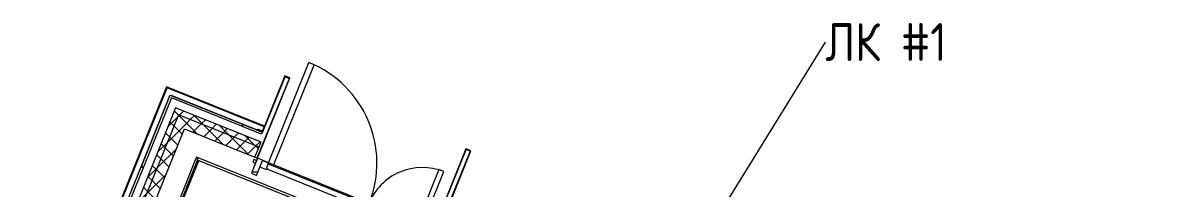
# Model space of a CAD drawing. Header units: millimetres. Extents: x -584918 to 2941280, y 3000189 to 4229862.
# Drawn here: x -461935 to -451358, y 3699047 to 3700574 of the extents above; entities that cross this region are included whole.
import ezdxf

# ---------------------------------------------------------------- set-up
doc = ezdxf.new("R2010")
doc.units = ezdxf.units.MM
for name, color, linetype, lineweight in [('Аннотация', 7, 'Continuous', 0), ('Витраж', 7, 'Continuous', 0), ('Двери', 7, 'Continuous', 0), ('Обобщенные модели', 7, 'Continuous', 0), ('Панели витража', 7, 'Continuous', 0), ('Перекрытие', 7, 'Continuous', 0), ('Стены', 7, 'Continuous', 0), ('Стены внутренние', 7, 'Continuous', 0), ('Стены наружные', 7, 'Continuous', 0), ('Стены отделка', 7, 'Continuous', 0), ('Стены перегородки', 7, 'Continuous', 0), ('Стены штриховка', 7, 'Continuous', 0)]:
    doc.layers.add(name, color=color, linetype=linetype, lineweight=lineweight)
doc.styles.add('GOST Common', font='', dxfattribs={"width": 0.9, "height": 700})
doc.styles.get('GOST Common').set_extended_font_data('GOST Common')
pattern_1 = [(45, (-437515.92, 3663725.22), (-235.7317, 235.7317), []), (45, (-437358.77, 3663725.22), (-235.7317, 235.7317), [])]
pattern_2 = [(45, (-437515.92, 3663725.22), (-70.71068, 70.71068), []), (135, (-437515.92, 3663725.22), (-70.71068, -70.71068), [])]

# ---------------------------------------------------------------- blocks, each defined once
blk = doc.blocks.new('ASVP_ОТКОС МЕТАЛЛИЧЕСКИЙ_Двери1 - Откос дверей 2-7923689-АР Этаж 01')
at = {"layer": 'Обобщенные модели'}
for p, q in [((-880, 300), (-880, -500)), ((-875, 300), (-880, 300)), ((-875, -500), (-875, 300)), ((880, 300), (875, 300)), ((875, 300), (875, -500)), ((880, -500), (880, 300)), ((-920, 55), (-975, 55)), ((-975, 55), (-975, 50)), ((-975, 50), (-925, 50)), ((-925, 50), (-925, -500)), ((-920, -495), (-920, 55)), ((975, 55), (920, 55)), ((920, 55), (920, -495)), ((925, -500), (925, 50)), ((925, 50), (975, 50)), ((975, 50), (975, 55)), ((-925, -500), (-875, -500)), ((-875, -495), (-920, -495)), ((-880, -500), (-875, -500)), ((-875, -500), (-875, -495)), ((920, -495), (875, -495)), ((875, -495), (875, -500)), ((875, -500), (880, -500)), ((875, -500), (925, -500))]:
    blk.add_line(p, q, dxfattribs=at)
blk = doc.blocks.new('ASVP_ДверьАлюминиеваяВитражная_2 полотна - Остекленная Наружная  Коричневая-7858139-АР Этаж 01')
at = {"layer": 'Двери', "lineweight": 18}
for p, q in [((-825, 32.5), (-825, -32.5)), ((-755, 32.5), (-825, 32.5)), ((-765, -32.5), (-765, 17.5)), ((-765, 17.5), (-755, 17.5)), ((-755, 17.5), (-755, 32.5)), ((755, 32.5), (825, 32.5)), ((755, 17.5), (755, 32.5)), ((765, 17.5), (755, 17.5)), ((765, -32.5), (765, 17.5)), ((825, 32.5), (825, -32.5)), ((-825, -32.5), (-765, -32.5)), ((-715, -32.5), (-765, -32.5)), ((-765, -32.5), (-765, -562.5)), ((-715, -562.5), (-715, -32.5)), ((715, -1032.5), (715, -32.5)), ((715, -32.5), (765, -32.5)), ((765, -32.5), (765, -1032.5)), ((825, -32.5), (765, -32.5)), ((-765, -562.5), (-715, -562.5)), ((765, -1032.5), (715, -1032.5))]:
    blk.add_line(p, q, dxfattribs=at)
at = {"layer": 'Двери'}
for centre, radius, start, end in [((-765, -32.5), 530, 270, 0), ((765, -32.5), 1000, 180, 270)]:
    blk.add_arc(centre, radius, start, end, dxfattribs=at)
blk = doc.blocks.new('Системная панель - Глухая панель_25 мм-7857588-АР Этаж 01')
at = {"layer": 'Панели витража', "lineweight": 18}
for p, q in [((13, 13), (-12, 13)), ((-12, 13), (-12, -12)), ((13, -12), (13, 13)), ((-12, -12), (13, -12))]:
    blk.add_line(p, q, dxfattribs=at)
blk = doc.blocks.new('Прямоугольный импост - Порожек 10х50-7857574-АР Этаж 01')
at = {"layer": 'Витраж'}
for p, q in [((-22158, 35547), (-20739, 34975)), ((-20767, 34933), (-22168, 35497))]:
    blk.add_line(p, q, dxfattribs=at)
blk = doc.blocks.new('Прямоугольный импост - 50х150_RAL 3009-V233-АР Этаж 01')
at = {"layer": 'Витраж'}
h = blk.add_hatch(dxfattribs=at)
h.set_pattern_fill('FP_49', color=256, style=0, pattern_type=2)
h.set_pattern_definition([(158.051, (-33923.8, -24663.5), (-284.821, -706.768), []), (158.051, (-33888.1, -24574.9), (-284.821, -706.768), []), (158.051, (-33852.6, -24486.8), (-284.821, -706.768), []), (158.051, (-33746.05, -24222.44), (-284.821, -706.768), [])])
h.paths.add_polyline_path([(-25, -115), (-24, 35), (25, 35), (25, -115)])
at = {"layer": 'Витраж', "lineweight": 18}
for p, q in [((-25, 35), (25, 35)), ((-25, 33), (-25, 35)), ((25, 35), (25, -115)), ((-25, -115), (-25, -32)), ((25, -115), (-25, -115))]:
    blk.add_line(p, q, dxfattribs=at)
blk = doc.blocks.new('Прямоугольный импост - 5х20 мм  _зазор керамогранита цоколя_-7684918-АР Этаж 01')
at = {"layer": 'Витраж'}
for p, q in [((-2.5, -10), (-2.5, 10)), ((-2.5, 10), (2.5, 10)), ((2.5, 10), (2.5, -10)), ((2.5, -10), (-2.5, -10))]:
    blk.add_line(p, q, dxfattribs=at)

msp = doc.modelspace()

# ---------------------------------------------------------------- hatches: boundary and pattern name
at = {"layer": 'Стены наружные'}
h = msp.add_hatch(dxfattribs=at)
h.set_pattern_fill('FP_6', color=256, style=0, pattern_type=2)
h.set_pattern_definition(pattern_1)
h.paths.add_polyline_path([(-461569.72, 3697583.51), (-460606.498, 3699973.726), (-460613.918, 3699976.716), (-461577.14, 3697586.5)])
h = msp.add_hatch(dxfattribs=at)
h.set_pattern_fill('FP_6', color=256, style=0, pattern_type=2)
h.set_pattern_definition(pattern_1)
h.paths.add_polyline_path([(-459709.598, 3699612.289), (-459706.608, 3699619.709), (-460610.928, 3699984.136), (-460613.918, 3699976.716), (-459728.011, 3699619.709)])
h = msp.add_hatch(dxfattribs=at)
h.set_pattern_fill('FP_57', color=256, style=0, pattern_type=2)
h.set_pattern_definition(pattern_2)
h.paths.add_polyline_path([(-461935.026, 3696163.333), (-461827.085, 3696431.185), (-461835.026, 3696434.385), (-461835.026, 3696466.729), (-461862.248, 3696477.699), (-461935.026, 3696297.103), (-461935.026, 3696173.029)])
h.paths.add_polyline_path([(-461835.026, 3696472.12), (-461835.026, 3696515.246), (-461845.428, 3696519.438), (-461860.379, 3696482.337)])
h.paths.add_polyline_path([(-461397.243, 3697497.832), (-460481.491, 3699770.253), (-460527.867, 3699788.942), (-461443.618, 3697516.521)])
h = msp.add_hatch(dxfattribs=at)
h.set_pattern_fill('FP_57', color=256, style=0, pattern_type=2)
h.set_pattern_definition(pattern_2)
h.paths.add_polyline_path([(-461835.026, 3696143.942), (-461734.333, 3696393.807), (-461827.085, 3696431.185), (-461835.026, 3696411.481), (-461835.026, 3696163.333)])
h.paths.add_polyline_path([(-461304.491, 3697460.454), (-460407.428, 3699686.5), (-460500.179, 3699723.877), (-461397.243, 3697497.832), (-461317.573, 3697465.726)])
h = msp.add_hatch(dxfattribs=at)
h.set_pattern_fill('FP_57', color=256, style=0, pattern_type=2)
h.set_pattern_definition(pattern_2)
h.paths.add_polyline_path([(-449740.96, 3695388.072), (-449722.271, 3695434.448), (-450649.79, 3695808.225), (-450668.479, 3695761.849), (-449763.289, 3695397.071)])
h.paths.add_polyline_path([(-451781.502, 3696210.38), (-451762.813, 3696256.756), (-453756.979, 3697060.375), (-453775.668, 3697013.999), (-451818.88, 3696225.443)])
h.paths.add_polyline_path([(-456048.089, 3697929.751), (-456029.4, 3697976.127), (-458069.942, 3698798.435), (-458088.63, 3698752.059), (-456085.466, 3697944.814)])
h.paths.add_polyline_path([(-459758.164, 3699424.856), (-459739.476, 3699471.232), (-460481.491, 3699770.253), (-460500.179, 3699723.877), (-459776.992, 3699432.443)])
h = msp.add_hatch(dxfattribs=at)
h.set_pattern_fill('FP_57', color=256, style=0, pattern_type=2)
h.set_pattern_definition(pattern_2)
h.paths.add_polyline_path([(-449685.586, 3695257.943), (-449648.605, 3695350.855), (-450668.479, 3695761.849), (-450705.857, 3695669.097), (-449844.289, 3695321.898)])
h.paths.add_polyline_path([(-451818.88, 3696117.628), (-451781.502, 3696210.38), (-453775.668, 3697013.999), (-453813.045, 3696921.247), (-451841.306, 3696126.666)])
h.paths.add_polyline_path([(-456085.466, 3697836.999), (-456048.089, 3697929.751), (-458088.63, 3698752.059), (-458126.008, 3698659.307), (-456160.222, 3697867.124)])
h.paths.add_polyline_path([(-459795.542, 3699332.104), (-459758.164, 3699424.856), (-460407.428, 3699686.5), (-460444.805, 3699593.748), (-459798.977, 3699333.489)])

# ---------------------------------------------------------------- linework, layer by layer
at = {"layer": 'Аннотация'}
msp.add_line((-456567.529, 3697092.127), (-454536.024, 3700397.346), dxfattribs=at)
at = {"layer": 'Перекрытие'}
for p, q in [((-460334.057, 3699333.489), (-460339.663, 3699319.576)), ((-460320.144, 3699327.882), (-460334.057, 3699333.489)), ((-459776.992, 3699324.629), (-459795.542, 3699332.104)), ((-459670.327, 3699281.644), (-459725.978, 3699304.071)), ((-458297.599, 3698728.456), (-459623.951, 3699262.956))]:
    msp.add_line(p, q, dxfattribs=at)
at = {"layer": 'Стены'}
for p, q in [((-460843.085, 3699247.52), (-460577.703, 3699906.058)), ((-460577.703, 3699906.058), (-459909.89, 3699636.94)), ((-460566.629, 3699880.033), (-460824.534, 3699240.045)), ((-459917.365, 3699618.389), (-460566.629, 3699880.033)), ((-459909.89, 3699636.94), (-459917.365, 3699618.389)), ((-459905.252, 3699635.071), (-459912.728, 3699616.52)), ((-459736.51, 3699545.507), (-459912.728, 3699616.52)), ((-459905.252, 3699635.071), (-459729.035, 3699564.058)), ((-459729.035, 3699564.058), (-459736.51, 3699545.507)), ((-461069.219, 3698686.371), (-460844.953, 3699242.882)), ((-460826.403, 3699235.407), (-461050.669, 3698678.896)), ((-460844.953, 3699242.882), (-460826.403, 3699235.407)), ((-460843.085, 3699247.52), (-460824.534, 3699240.045))]:
    msp.add_line(p, q, dxfattribs=at)
at = {"layer": 'Стены внутренние'}
msp.add_line((-460313.707, 3699303.725), (-460967.815, 3697680.567), dxfattribs=at)
at = {"layer": 'Стены отделка'}
for p, q in [((-460610.928, 3699984.136), (-461577.14, 3697586.5)), ((-461523.344, 3697564.821), (-460578.811, 3699908.661)), ((-459706.608, 3699619.709), (-460610.928, 3699984.136)), ((-460578.811, 3699908.661), (-459728.287, 3699565.913)), ((-459728.287, 3699565.913), (-459706.608, 3699619.709)), ((-460339.663, 3699319.576), (-461006.854, 3697663.955)), ((-460980.828, 3697675.029), (-460321.113, 3699312.1)), ((-460321.113, 3699312.1), (-460339.663, 3699319.576)), ((-460320.144, 3699327.882), (-460327.619, 3699309.332)), ((-460327.619, 3699309.332), (-457678.988, 3698241.972)), ((-455260.528, 3697288.932), (-460320.144, 3699327.882))]:
    msp.add_line(p, q, dxfattribs=at)
at = {"layer": 'Стены перегородки'}
for p, q in [((-460527.867, 3699788.942), (-461443.618, 3697516.521)), ((-459739.476, 3699471.232), (-460527.867, 3699788.942)), ((-461304.491, 3697460.454), (-460444.805, 3699593.748)), ((-460444.805, 3699593.748), (-459795.542, 3699332.104)), ((-459795.542, 3699332.104), (-459739.476, 3699471.232))]:
    msp.add_line(p, q, dxfattribs=at)
at = {"layer": 'Стены штриховка'}
for p, q in [((-461569.72, 3697583.51), (-460606.498, 3699973.726)), ((-459709.598, 3699612.289), (-460606.498, 3699973.726)), ((-460500.179, 3699723.877), (-461397.243, 3697497.832)), ((-459758.164, 3699424.856), (-460500.179, 3699723.877))]:
    msp.add_line(p, q, dxfattribs=at)

# ---------------------------------------------------------------- block references
at = {"layer": 'Витраж', "extrusion": (0, 0, -1)}
for name, p, rotation in [('Прямоугольный импост - 5х20 мм  _зазор керамогранита цоколя_-7684918-АР Этаж 01', (459911.309, 3699626.73), 201.9486990835424), ('Прямоугольный импост - 50х150_RAL 3009-V233-АР Этаж 01', (459762.248, 3699280.952), 21.9486990835427), ('Прямоугольный импост - 5х20 мм  _зазор керамогранита цоколя_-7684918-АР Этаж 01', (460834.744, 3699241.463), 111.9486990835424)]:
    msp.add_blockref(name, p, dxfattribs=dict(at, rotation=rotation))
at = {"layer": 'Витраж'}
msp.add_blockref('Прямоугольный импост - Порожек 10х50-7857574-АР Этаж 01', (-437515.924, 3663725.217), dxfattribs=at)
at = {"layer": 'Двери', "rotation": 158.0513009164573}
msp.add_blockref('ASVP_ДверьАлюминиеваяВитражная_2 полотна - Остекленная Наружная  Коричневая-7858139-АР Этаж 01', (-458973.857, 3698963.242), dxfattribs=at)
at = {"layer": 'Обобщенные модели', "rotation": 158.051300916457}
msp.add_blockref('ASVP_ОТКОС МЕТАЛЛИЧЕСКИЙ_Двери1 - Откос дверей 2-7923689-АР Этаж 01', (-458848.642, 3699273.961), dxfattribs=at)
at = {"layer": 'Панели витража', "rotation": 158.0513009164573}
msp.add_blockref('Системная панель - Глухая панель_25 мм-7857588-АР Этаж 01', (-459797.03, 3699294.969), dxfattribs=at)

# ---------------------------------------------------------------- texts
at = {"layer": 'Аннотация', "char_height": 350, "attachment_point": 1, "style": 'GOST Common'}
for s, insert, width in [('ЛК', (-454536.024, 3700572.346), 613.29094), (' #1', (-454030.008, 3700572.346), 663.79725)]:
    msp.add_mtext(s, dxfattribs=dict(at, insert=insert, width=width))

doc.saveas('drawing.dxf')
